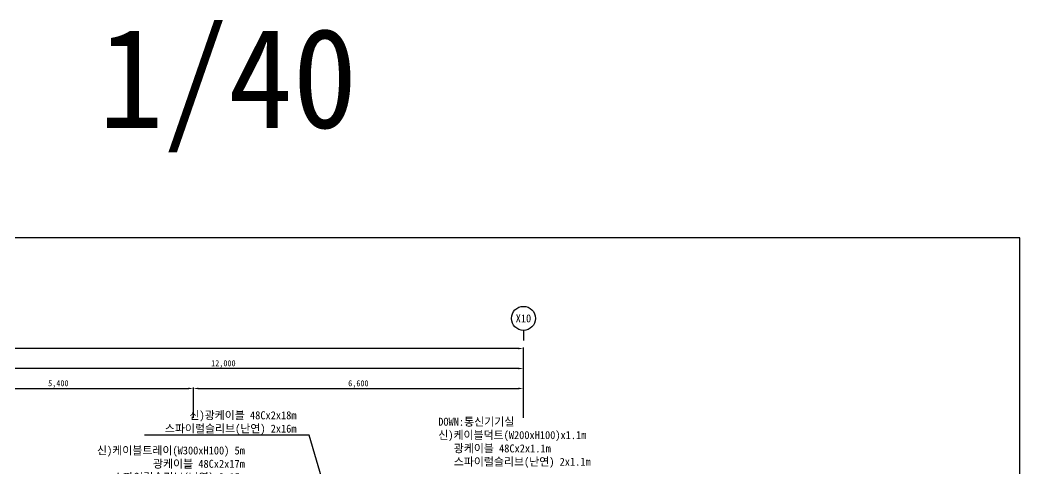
# Model space of a CAD drawing. Header units: millimetres. Extents: x 325100 to 356940, y -263436 to -238439.
# Drawn here: x 336943 to 356940, y -247405 to -238439 of the extents above; entities that cross this region are included whole.
import ezdxf
from ezdxf.enums import TextEntityAlignment as Align

# ---------------------------------------------------------------- set-up
doc = ezdxf.new("R2010")
doc.units = ezdxf.units.MM
doc.layers.add('TX-PAPR', color=2, linetype='Continuous', plot=False)
for name, color, linetype in [('TZ-DIMS', 1, 'Continuous'), ('TZ-LEAL', 1, 'Continuous'), ('TZ-LEAT', 3, 'Continuous'), ('TZ-TEXT', 3, 'Continuous')]:
    doc.layers.add(name, color=color, linetype=linetype)
doc.styles.get("Standard").update_dxf_attribs({"font": 'GulimChe.ttf'})
doc.dimstyles.new('D40', dxfattribs={"dimscale": 40, "dimtxt": 3, "dimasz": 2.5, "dimexe": 0.5, "dimexo": 0.5, "dimgap": 0.5, "dimtad": 1, "dimdec": 0, "dimzin": 1, "dimdsep": 46, "dimlunit": 6, "dimtxsty": 'Standard', "dimcen": 1, "dimclrd": 1, "dimclre": 1, "dimclrt": 3, "dimadec": 0, "dimazin": 0, "dimtfac": 1, "dimtdec": 0, "dimtix": 1, "dimtmove": 2, "dimatfit": 3, "dimfxl": 0, "dimtvp": 2, "dimlwd": -1, "dimlwe": -1, "dimarcsym": 0})

# ---------------------------------------------------------------- blocks, each defined once
blk = doc.blocks.new('*D5')
at = {"layer": 'DEFPOINTS', "color": 0, "ltscale": 0.1}
for p in [(335010, -245413), (335010, -246328), (347010, -246328)]:
    blk.add_point(p, dxfattribs=at)
at = {"layer": 'TZ-DIMS', "color": 1, "ltscale": 0.1}
for p, q in [((335010, -246308), (335010, -245393)), ((346910, -245413), (335110, -245413)), ((347010, -246308), (347010, -245393))]:
    blk.add_line(p, q, dxfattribs=at)
for points in [[(335110, -245397), (335110, -245430), (335010, -245413)], [(346910, -245397), (346910, -245430), (347010, -245413)]]:
    blk.add_solid(points, dxfattribs=at)
at = {"layer": 'TZ-DIMS', "color": 3, "ltscale": 0.1, "insert": (341010, -245324), "char_height": 120, "attachment_point": 5, "rotation": 360}
blk.add_mtext('12,000', dxfattribs=at)
blk = doc.blocks.new('*D7')
at = {"layer": 'DEFPOINTS', "color": 0, "ltscale": 0.1}
for p in [(340410, -245813), (335010, -246422), (340410, -246422)]:
    blk.add_point(p, dxfattribs=at)
at = {"layer": 'TZ-DIMS', "color": 1, "ltscale": 0.1}
for p, q in [((335010, -246402), (335010, -245793)), ((335110, -245813), (340310, -245813)), ((340410, -246402), (340410, -245793))]:
    blk.add_line(p, q, dxfattribs=at)
for points in [[(335110, -245797), (335110, -245830), (335010, -245813)], [(340310, -245797), (340310, -245830), (340410, -245813)]]:
    blk.add_solid(points, dxfattribs=at)
at = {"layer": 'TZ-DIMS', "color": 3, "ltscale": 0.1, "insert": (337710, -245724), "char_height": 120, "attachment_point": 5}
blk.add_mtext('5,400', dxfattribs=at)
blk = doc.blocks.new('*D8')
at = {"layer": 'DEFPOINTS', "color": 0, "ltscale": 0.1}
for p in [(347010, -245813), (340410, -246422), (347010, -246422)]:
    blk.add_point(p, dxfattribs=at)
at = {"layer": 'TZ-DIMS', "color": 1, "ltscale": 0.1}
for p, q in [((340410, -246402), (340410, -245793)), ((340510, -245813), (346910, -245813)), ((347010, -246402), (347010, -245793))]:
    blk.add_line(p, q, dxfattribs=at)
for points in [[(340510, -245797), (340510, -245830), (340410, -245813)], [(346910, -245797), (346910, -245830), (347010, -245813)]]:
    blk.add_solid(points, dxfattribs=at)
at = {"layer": 'TZ-DIMS', "color": 3, "ltscale": 0.1, "insert": (343710, -245725), "char_height": 120, "attachment_point": 5}
blk.add_mtext('6,600', dxfattribs=at)

msp = doc.modelspace()

# ---------------------------------------------------------------- linework, layer by layer
at = {"layer": 'TX-PAPR'}
msp.add_lwpolyline([(325100.3, -263435.5), (356940.3, -263435.5), (356940.3, -242795.5), (325100.3, -242795.5)], close=True, dxfattribs=at)
at = {"layer": 'TZ-DIMS', "ltscale": 0.1}
for p, q in [((346910.4, -245013.4), (333010.4, -245013.4)), ((347010.4, -246308.1), (347010.4, -244993.4))]:
    msp.add_line(p, q, dxfattribs=at)
msp.add_solid([(346910.4, -244996.7), (346910.4, -245030.1), (347010.4, -245013.4)], dxfattribs=at)
at = {"layer": 'TZ-LEAL'}
msp.add_line((347010.4, -244650.1), (347010.4, -244850.1), dxfattribs=at)
msp.add_circle((347010.4, -244410.1), 240, dxfattribs=at)

# ---------------------------------------------------------------- texts
at = {"layer": 'TZ-LEAT'}
msp.add_text('X10', height=160, dxfattribs=at).set_placement((347010.4, -244410.1), align=Align.MIDDLE_CENTER)
at = {"layer": 'TZ-LEAT', "char_height": 160}
for s, insert, attachment_point in [('{\\C6;신)광케이블 48Cx2x18m\\P\\pt320;  스파이럴슬리브(난연) 2x16m}', (342473.4, -246739.4), 9), ('{\\C3;DOWN:통신기기실\\P\\C6;신)케이블덕트(W200xH100)x1.1m\\P   광케이블 48Cx2x1.1m\\P   스파이럴슬리브(난연) 2x1.1m}', (345306.7, -247402.1), 7), ('{\\C6;신)케이블트레이(W300xH100) 5m\\P광케이블 48Cx2x17m\\P\\pt320;  스파이럴슬리브(난연) 2x15m}', (341439.5, -247710.4), 9)]:
    msp.add_mtext(s, dxfattribs=dict(at, insert=insert, attachment_point=attachment_point))
at = {"layer": 'TZ-TEXT'}
msp.add_text('1/40', height=2000, dxfattribs=at).set_placement((341102.7, -239599.5), align=Align.MIDDLE_CENTER)

# ---------------------------------------------------------------- dimensions: what is measured, and where the dimension line sits
at = {"layer": 'TZ-DIMS', "ltscale": 0.1}
dim = msp.add_linear_dim(base=(335010.4, -245413.4), p1=(347010.4, -246328.1), p2=(335010.4, -246328.1), angle=180, dimstyle='D40', dxfattribs=at)
dim.commit()
dim.dimension.update_dxf_attribs({"geometry": '*D5', "text_midpoint": (341010.4, -245324.5)})
for base, p1, p2, picture, middle in [((340410.4, -245813.4), (335010.4, -246422.1), (340410.4, -246422.1), '*D7', (337710.4, -245724.5)), ((347010.4, -245813.4), (340410.4, -246422.1), (347010.4, -246422.1), '*D8', (343710.4, -245724.5))]:
    dim = msp.add_linear_dim(base=base, p1=p1, p2=p2, dimstyle='D40', dxfattribs=at)
    dim.commit()
    dim.dimension.update_dxf_attribs({"geometry": picture, "text_midpoint": middle})

# ---------------------------------------------------------------- leaders
at = {"layer": 'TZ-LEAL', "annotation_type": 0, "has_hookline": 1, "hookline_direction": 1, "text_width": 3041.3}
msp.add_leader([(343592.5, -249710.9), (342723.8, -246746.1), (342493.4, -246746.1)], dimstyle='D40', dxfattribs=at)

doc.saveas('drawing.dxf')
